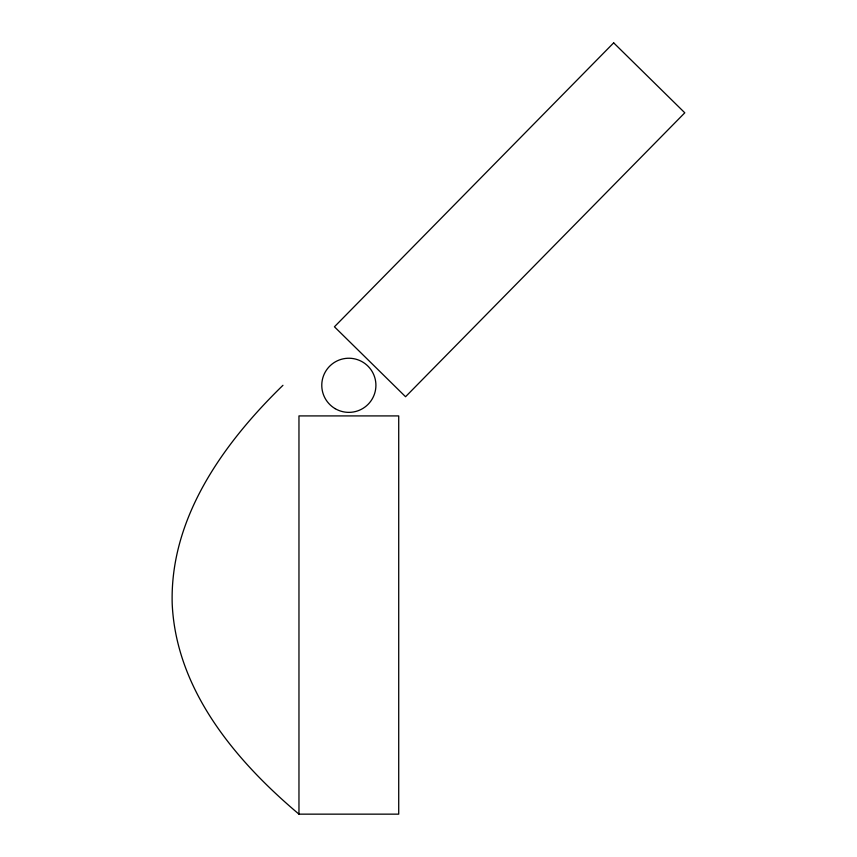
<?xml version="1.0" encoding="UTF-8"?>
<svg xmlns="http://www.w3.org/2000/svg" width="857" height="857" viewBox="0 0 857 857"><rect width="100%" height="100%" fill="white"/><g stroke="black" fill="none" stroke-linecap="round" stroke-linejoin="round"><path stroke-width="1.29" d="M282.949 385.307C223.891 442.833 169.665 517.671 172.203 603.896C176.146 690.206 235.825 760.93 298.964 814.15L398.719 814.15L398.719 415.913L298.964 415.913L298.964 814.15M613.676 42.85L334.434 326.785L405.554 396.727L684.797 112.803L613.676 42.85M335.183 408.671A27.07 27.07 0 0 0 375.912 385.446A27.07 27.07 0 0 0 335.43 361.793A27.07 27.07 0 0 0 335.183 408.671"/></g></svg>
